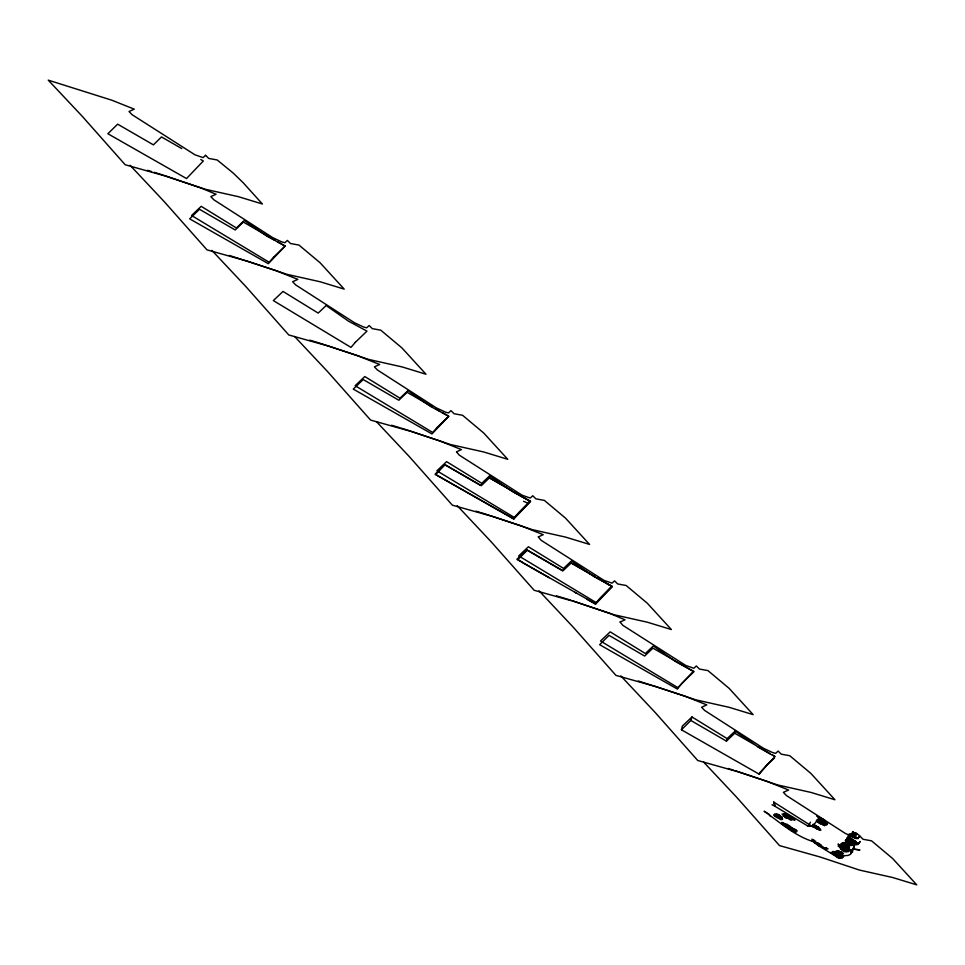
<?xml version="1.0" encoding="UTF-8"?>
<svg xmlns="http://www.w3.org/2000/svg" width="965" height="965" viewBox="0 0 965 965"><rect width="100%" height="100%" fill="white"/><g stroke="black" fill="none" stroke-linecap="round" stroke-linejoin="round"><path stroke-width="1.45" d="M734.739 733.219L735.137 731.06L756.331 745.704L734.739 733.219L726.44 741.156L690.844 720.469L681.435 729.793L759.274 774.22L767.199 764.557L774.606 757.875M759.274 774.22L759.527 772.977L773.785 757.899M681.435 729.793L682.315 726.126L691.977 716.971L727.152 738.623L726.44 741.156M816.486 826.366L808.224 826.269L810.467 822.168M690.844 720.469L691.977 716.971M813.061 826.402L817.005 829.212L820.431 829.176L813.845 824.484L812.988 824.496L812.204 826.414L813.519 827.343L816.088 827.319L814.774 826.378L818.718 829.2M814.315 825.437L812.602 825.449L812.204 826.414L773.761 802.072L775.076 806.342L808.224 826.269M826.257 822.301L825.449 823.796L820.31 823.857L816.366 821.046L817.186 819.538M821.106 821.939L817.62 820.069L818.429 818.573L821.046 819.816M817.62 820.069L819.285 818.561M818.899 819.526L818.079 821.022L824.653 825.714L817.681 821.975L822.807 821.927L823.627 820.419M823.338 824.773L826.764 824.737L827.572 823.242L822.313 819.478L820.6 819.502L819.792 820.998L821.492 820.986L822.313 819.478L816.933 816.161L825.835 822.252M848.211 835.883L849.309 833.881L851.021 833.856L849.924 835.859M856.148 833.808L852.662 831.939L850.635 835.895L854.049 835.859L857.994 838.669L859.634 835.678L855.69 832.855L853.12 832.879M856.293 838.694L851.021 834.942L851.878 834.93L853.518 831.926M853.193 835.871L854.833 832.867M837.403 857.089L842.542 857.029L843.35 855.533M854.049 835.859L855.69 832.855M848.488 849.707L851.974 851.564L854.423 845.823L850.527 854.266L848.199 855.412L837.801 856.124M848.814 844.52L851.83 845.437L858.199 844.387L859.007 842.891M813.845 824.484L816.004 822.12M512.331 490.968L488.7 477.518L488.652 478.58L481.27 485.697L444.817 464.756L435.685 474.563L513.899 518.905L514.152 517.65L529.881 501.064L523.826 497.795M727.152 738.623L735.137 731.06M850.877 853.024L852.638 851.878L851.938 850.081M854.568 844.17L851.83 845.437L850.515 844.496L846.245 844.544M456.493 451.813L459.219 455.094L522.125 495.226L530.28 498.049L532.752 495.745L535.877 498.845L544.356 500.401L565.478 518.096L589.579 544.429L565.587 537.107L532.318 529.652L492.826 516.528L452.356 505.178L409.498 456.819L376.398 421.596M538.277 536.926L541.015 540.207L603.921 580.339L612.075 583.162L614.536 580.846L617.672 583.946L626.152 585.502L647.274 603.197L671.375 629.542L647.37 622.208L614.114 614.753L574.621 601.629L534.152 590.278L491.294 541.932L457.217 505.672M620.073 622.027L622.799 625.308L685.717 665.44L693.859 668.263L696.332 665.959L699.468 669.059L707.948 670.615L729.07 688.31L753.158 714.643L729.166 707.321L695.91 699.866L656.417 686.742L615.947 675.391L573.077 627.033L539.013 590.785M456.626 451.765L461.439 449.594L439.111 440.667L407.544 430.113M538.422 536.866L543.223 534.694L520.895 525.78L481.354 512.741M620.218 621.979L625.018 619.807L610.483 613.704L572.438 600.761M779.117 815.063L775.691 815.099L774.376 814.171L777.802 814.146L781.747 816.945L779.177 816.969M785.112 815.015L787.669 814.991L788.984 815.932L784.714 815.956M775.172 815.775L774.316 815.787L776.958 817.657L779.515 817.632M788.791 816.414L790.504 816.39L794.448 819.201L793.592 819.213M776.487 816.716L778.2 816.692L782.145 819.502L780.444 819.526L773.858 814.834L777.344 816.704M781.348 817.898L782.205 817.886L778.26 815.075M787.344 817.837L790.769 817.813M791.421 818.284L793.134 818.272M790.371 818.778L792.084 818.754M793.399 819.695L789.973 819.707L782.072 814.074L785.498 814.062L786.825 815.003M816.366 821.046L818.935 821.01M822.807 821.927L821.963 821.927L824.593 823.808M783.134 823.314L781.421 823.326L782.736 824.267L787.018 824.219L793.592 828.911M783.99 823.302L791.421 827.982M784.907 825.196L784.05 825.208L786.68 827.089L789.249 827.053M785.763 825.184L787.476 825.172M815.16 825.425L818.646 827.295L817.801 827.295M786.222 826.137L789.647 826.1M788.851 828.018L788.007 828.018L791.951 830.841L793.664 830.817M790.564 827.994L792.277 827.97M817.403 828.26L819.116 828.235M791.023 828.947L791.879 828.935L786.62 825.184M790.166 828.947L794.448 828.899L797.102 830.781L795.389 830.793M790.637 829.9L795.787 829.84M855.292 833.808L857.004 833.796L855.364 836.8L852.807 836.824M848.139 838.79L849.851 838.766M850.298 838.754L852.011 838.742L849.381 836.86M853.374 841.589L850.744 839.707L851.613 839.695M852.469 839.683L853.325 839.683M814.52 840.334L811.963 840.358L814.593 842.24M846.944 840.708L845.231 840.72L846.546 841.661M847.777 840.696L849.49 840.684M852.927 840.636L853.784 840.624M812.421 841.311L813.278 841.299M814.134 841.287L815.835 841.263M854.242 841.577L845.69 841.673L848.718 842.59M767.851 813.507L764.111 811.227C780.359 822.566 796.041 837.138 815.449 842.228M849.55 842.59L852.976 842.554M855.557 842.517L858.585 843.434L860.165 841.552L858.585 843.434L855.171 843.47M815.051 843.181L818.477 843.145M850.804 841.613L846.86 838.802L854.29 843.482L850.032 843.531L850.889 843.519L845.605 839.767L851.166 839.707L848.537 837.825L846.824 837.849L849.453 839.731M817.222 844.11L818.935 844.098L818.079 844.098L823.338 847.861L826.764 847.825L825.907 847.825M844.073 843.639L844.93 843.627M846.643 843.591L849.658 844.508M852.602 843.506L851.745 843.506L853.06 844.447M844.013 844.025L840.599 844.073L843.229 845.943M817.681 845.063L819.394 845.038M820.25 845.026L821.106 845.026L819.345 843.772M840.201 845.026L841.914 845.002M842.771 845.002L844.484 844.978M813.736 842.24L818.996 846.003L821.565 845.967M840.262 846.932L845.4 846.872M846.257 846.86L849.67 846.824L848.356 845.883L838.09 846.003L845.991 851.637L848.549 851.613L845.919 849.731M824.194 847.849L826.8 849.091M847.572 847.801L841.456 844.061M840.732 847.885L844.146 847.837M841.384 848.356L840.527 848.356L843.82 850.708M826.366 848.778L828.079 848.754M841.191 848.826L840.334 848.838L844.279 851.661L845.991 851.637M845.461 848.778L846.317 848.766M843.362 849.755L846.775 849.719M847.632 849.707L851.058 849.67L852.372 850.611L850.66 850.635M843.157 850.237L844.013 850.225M842.964 850.72L849.803 850.635L845.002 847.837L849.284 847.789L841.842 843.096L845.798 845.919M838.332 851.733L840.901 851.709L843.531 853.579L840.961 853.615L837.017 850.792L838.73 850.78L842.674 853.591M834.243 852.36L840.37 856.1M839.647 852.674L842.216 852.65M832.144 853.337L835.569 853.289M836.414 853.289L838.127 853.265M835.171 854.254L837.729 854.218M839.441 854.206L841.154 854.182M834.773 855.207L836.486 855.195M837.343 855.183L842.469 855.123M818.996 846.003L838.718 858.03L842.216 858.138L843.784 856.064L837.21 851.371L835.497 851.383L842.071 856.076M854.206 849.152L859.984 849.972L853.193 849.116L851.974 851.564L849.345 849.695M147.488 170.335L151.505 171.517M229.284 255.435L275.52 270.453L297.847 279.38L292.624 281.72L295.628 284.88L354.493 322.732L363.564 327.002L366.688 327.835L369.161 325.531L372.297 328.631L380.777 330.187L401.898 347.882L425.987 374.215L401.995 366.893L368.739 359.438L329.234 346.314L288.776 334.964L245.906 286.605L211.842 250.357M309.729 340.15L317.762 342.527M391.525 425.251L399.558 427.64M475.998 511.161L480.015 512.343M556.455 595.863L561.811 597.456M638.239 680.976L684.487 695.994L706.814 704.908L701.591 707.261L704.595 710.409L763.46 748.273L772.531 752.531L775.655 753.375L778.128 751.059L781.252 754.16L789.744 755.716L810.865 773.411L834.954 799.756L810.962 792.422L777.706 784.967L738.201 771.843L697.743 760.492L654.873 712.146L620.797 675.886M154.183 172.313L162.156 174.798M319.101 342.937L357.315 355.566L379.643 364.481L374.408 366.833L377.424 369.993L436.289 407.845L445.36 412.115L448.484 412.948L450.957 410.632L454.081 413.732L462.573 415.288L483.682 432.983L507.783 459.328L483.791 451.994L450.534 444.539L411.03 431.415L370.572 420.065L327.702 371.718L294.602 336.495M400.885 428.05L406.205 429.702M563.15 597.854L571.123 600.327M728.068 768.478L733.388 770.13M163.483 175.232L201.516 188.175L216.051 194.267L210.828 196.619L213.844 199.779L272.709 237.631L281.768 241.901L284.904 242.734L287.365 240.418L290.501 243.518L298.981 245.074L320.103 262.769L344.203 289.114L320.199 281.78L286.943 274.325L247.45 261.201L206.98 249.851L164.122 201.504L130.046 165.244M734.715 770.54L766.282 781.095L788.61 790.021L783.375 792.361L786.391 795.522L845.256 833.374L854.327 837.644L857.451 838.476L859.924 836.173L863.048 839.273L871.528 840.829L892.649 858.524L916.75 884.857L892.758 877.535L859.489 870.08L819.997 856.956L779.527 845.605L736.669 797.247L703.569 762.024M783.411 825.184L785.932 826.173M523.537 501.33L527.879 503.055M772.012 804.762L775.076 806.342L773.761 802.072M770.444 754.184L757.26 746.56M771.904 754.847L775.088 756.536L771.928 754.678M522.596 562.583L549.121 577.685M574.537 592.172L575.96 592.98M587.251 599.422L595.562 604.15L612.293 586.515L596.539 577.685M525.31 498.435L530.497 501.414L513.766 519.037L435.07 474.213L444.962 464.635L480.654 485.347L488.845 477.398L511.088 490.256M181.782 148.598L161.493 136.934L153.435 144.871L117.67 124.159L107.863 133.737L186.522 178.561L203.326 160.986L200.792 159.527M274.977 240.261L243.289 222.034L235.219 229.984L199.466 209.272L189.659 218.838L268.318 263.674L285.121 246.099L277.522 241.72M442.163 412.55L448.701 416.301L431.97 433.936L353.286 389.1L363.178 379.522L398.859 400.246L407.061 392.285L431.801 406.591M435.685 408.822L439.582 411.066M513.597 491.692L522.668 496.915M523.959 497.663L524.912 498.205M522.523 497.047L512.198 491.101M596.684 577.553L605.755 582.764M605.61 582.896L611.508 586.322L595.936 602.763L595.694 604.006L516.866 559.314L526.757 549.736L562.45 570.46L570.641 562.499L595.393 576.805M770.54 753.882L757.332 746.283M595.248 576.937L571.159 563.005L562.848 570.942L527.264 550.255L517.855 559.579L522.728 562.438M852.662 831.939L853.977 832.879M851.878 834.93L854.508 836.8M851.492 835.883L854.122 837.765M854.206 840.31L855.955 841.552L855.099 841.564L856.486 844.411L852.541 841.589M851.154 838.754L856.413 842.505M822.735 818.947L825.365 820.817M847.668 836.884L858.199 844.387M820.564 818.018L821.878 818.947M850.756 839.707L853.398 841.589M852.119 842.554L853.434 843.494M821.492 820.986L826.764 824.737M849.948 841.625L853.916 844.435L851.347 844.472L847.403 841.649M846.462 839.755L849.091 841.637M818.477 820.069L825.051 824.761M844.472 842.662L847.101 844.532M843.615 842.662L847.56 845.509M844.942 845.931L850.201 849.683M812.988 824.496L818.26 828.247M819.575 829.188L820.889 830.129L819.176 830.141L815.232 827.331M842.373 845.955L848.947 850.648M812.602 825.449L813.917 826.39M841.516 845.967L838.03 844.098L841.975 846.908M842.831 846.908L848.09 850.66M841.118 846.92L845.063 849.743M838.947 845.991L846.848 851.625M792.277 818.272L794.907 820.154L788.14 815.944M784.654 814.074L789.913 817.825M840.298 854.194L837.668 852.312L838.525 852.312L830.829 852.397L838.718 858.03M783.785 814.062L786.427 815.956M789.056 817.837L791.686 819.719M785.558 815.944L790.83 819.719M835.955 852.336L832.928 851.42L836.884 854.23M837.27 853.277L839.9 855.147M841.227 856.088L842.542 857.029M839.514 856.112L840.829 857.053M836.028 854.242L838.657 856.124M832.542 852.372L840.431 858.006M833 853.325L838.259 857.077M811.915 839.092L813.676 840.334M817.62 843.157L825.944 849.103M776.089 814.146L782.663 818.839L776.548 815.099M812.82 840.346L816.764 843.169M815.908 843.169L818.537 845.05M792.735 828.923L796.68 831.746L794.979 831.758L788.393 827.065M785.305 824.243L781.819 822.373L787.078 826.124M793.194 829.876L795.823 831.746M783.592 824.255L791.493 829.888M769.093 814.267L770.54 816.486M677.732 687.864L677.478 689.119L599.639 644.68L609.048 635.368L644.644 656.055L652.955 648.118L693.292 671.435L677.732 687.864M273.553 257.233L269.175 262.275L191.553 215.484L201.215 206.329L236.389 227.981L244.374 220.418L266.726 236.063L285.158 246.027L273.553 257.233M355.337 342.346L350.971 347.388L273.348 300.585L283.01 291.43L318.185 313.094L326.17 305.519L348.522 321.176L366.953 331.128L355.337 342.346M437.133 427.447L432.754 432.489L355.144 385.698L364.794 376.543L399.968 398.195L407.966 390.632L430.318 406.277L448.737 416.241L437.133 427.447M518.929 512.56L514.55 517.602L436.928 470.799L446.59 461.644L481.764 483.308L489.75 475.733L512.113 491.39L530.533 501.342L518.929 512.56M600.725 597.661L596.346 602.703L518.724 555.912L528.386 546.757L563.56 568.409L571.545 560.846L593.897 576.491L612.329 586.455L600.725 597.661M682.508 682.774L678.142 687.816L600.519 641.013L610.182 631.858L645.356 653.522L653.341 645.947L675.693 661.604L694.125 671.556L682.508 682.774M205.569 155.317L203.108 157.621L194.954 154.798L132.048 114.666L129.033 111.506L134.268 109.166L111.928 100.239L48.25 80.143L82.327 116.391L125.185 164.75L165.654 176.1L205.147 189.224L238.403 196.679L262.408 204.001L243.216 182.771L233.156 173.012L217.185 159.973L208.705 158.417L205.569 155.317M783.857 815.968L783.001 815.98L785.172 816.909L783.857 815.968M785.824 817.379L784.967 817.379L787.138 818.308L785.824 817.379M845.328 842.65L842.759 842.698L846.703 845.509L849.272 845.461L845.328 842.65"/></g></svg>
